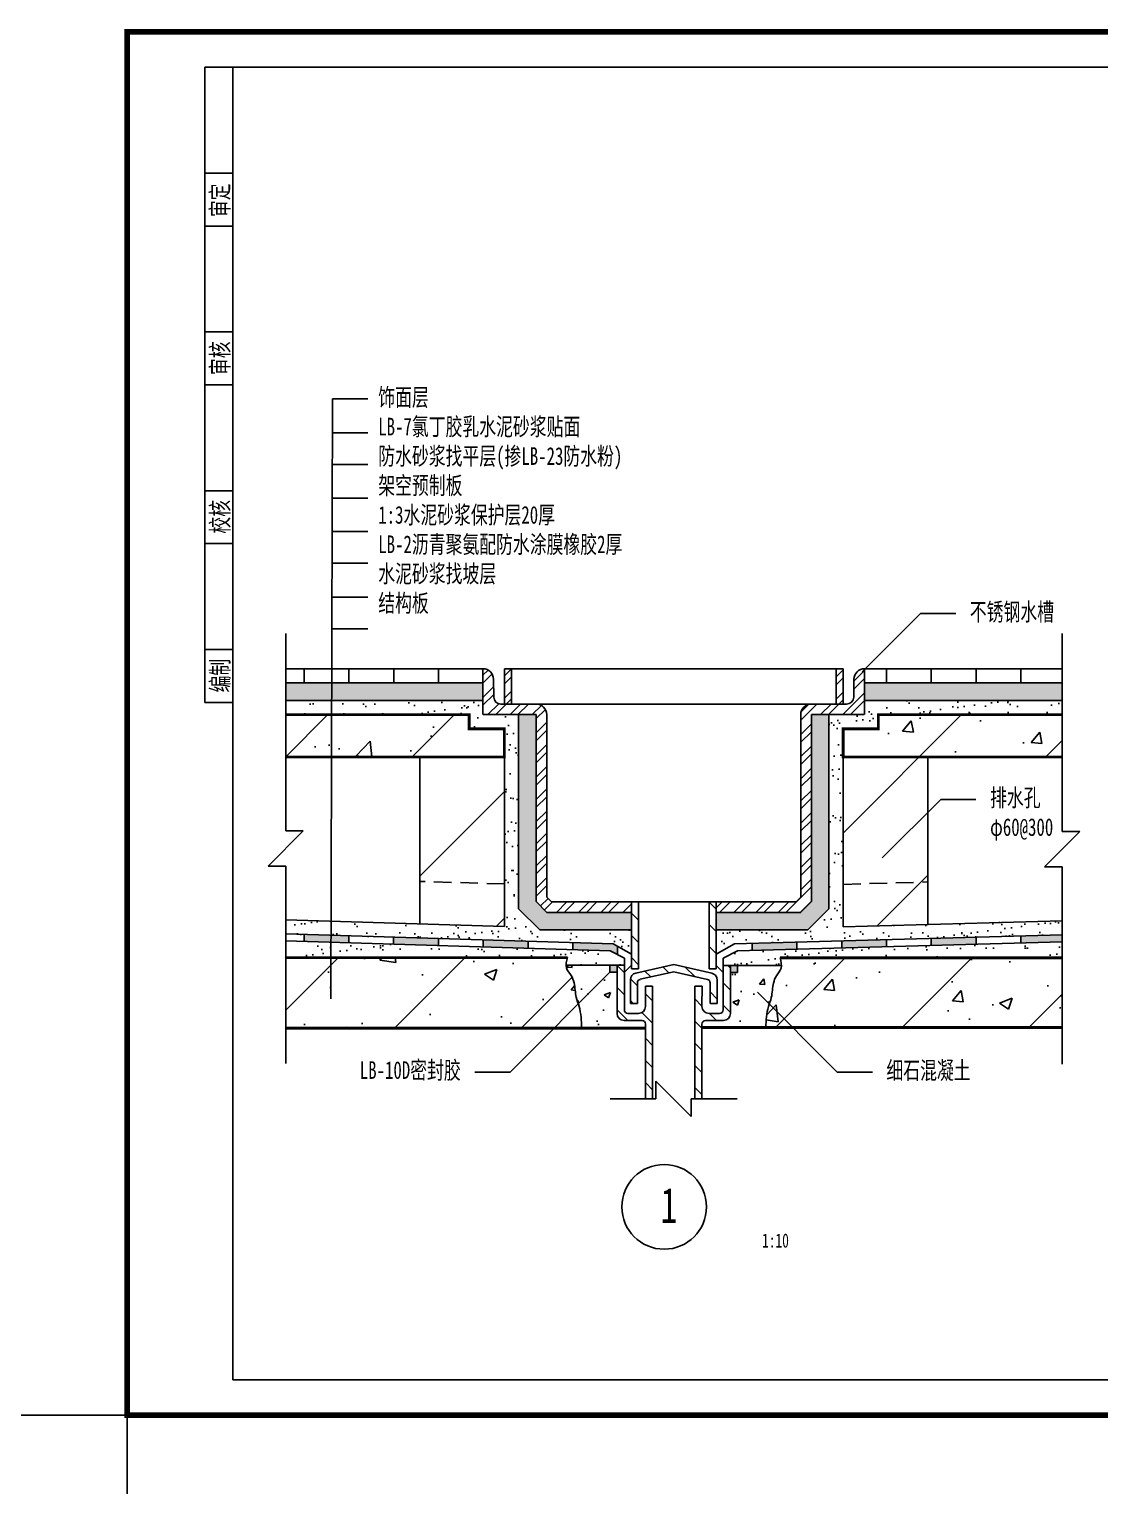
# Model space of a CAD drawing. Extents: x -1435 to -294, y -762 to 85.
# Drawn here: x -578.7 to -427, y -555.9 to -349.5 of the extents above; entities that cross this region are included whole.
import ezdxf

# ---------------------------------------------------------------- set-up
doc = ezdxf.new("R2010")
doc.units = 0
doc.linetypes.add('DASHED', pattern=[0.75, 0.5, -0.25])
doc.layers.get('0').update_dxf_attribs({"linetype": 'CONTINUOUS'})
doc.styles.get("Standard").update_dxf_attribs({"font": 'SimSun.ttf', "width": 0.7, "height": 2.5})

# ---------------------------------------------------------------- blocks, each defined once
blk = doc.blocks.new('X1')
blk.add_circle((-0.07, -0.01), 6)
at = {"insert": (-0.57, 2.69), "char_height": 5, "width": 2.34, "attachment_point": 1}
blk.add_mtext('1', dxfattribs=at)

msp = doc.modelspace()

# ---------------------------------------------------------------- hatches: boundary and pattern name
h = msp.add_hatch()
h.set_pattern_fill('ANSI31', color=256, scale=2, angle=45, style=0)
h.paths.add_polyline_path([(-460.21, -440.08), (-460.31, -440.17), (-460.31, -442.08), (-432.3, -442.08), (-432.3, -440.08)])
h.paths.add_polyline_path([(-514.4, -442.08), (-514.4, -440.08), (-535.82, -440.08), (-535.83, -442.08)])
h.paths.add_polyline_path([(-535.83, -442.08), (-535.82, -440.08), (-542.35, -440.08), (-542.35, -442.08)])
h = msp.add_hatch()
h.set_pattern_fill('STEEL', color=256, scale=0.7, style=0)
h.set_pattern_definition([(45, (0, 0), (-1.571545, 1.571545), []), (45, (0, 1.1113), (-1.571545, 1.571545), [])])
h.paths.add_polyline_path([(-506.85, -445.08), (-511.85, -445.08, -0.408756), (-512.85, -444.1), (-512.9, -441.58, 0.414214), (-514.4, -440.08), (-514.4, -446.58), (-506.85, -446.58), (-506.85, -473.05), (-505.32, -474.59), (-493.35, -474.59), (-493.35, -473.09), (-504.7, -473.09), (-505.35, -472.43), (-505.35, -446.58, 0.414214)])
h.paths.add_polyline_path([(-467.85, -446.58), (-460.31, -446.58), (-460.31, -440.08, 0.414214), (-461.81, -441.58), (-461.85, -444.1, -0.408756), (-462.85, -445.08), (-467.85, -445.08, 0.414214), (-469.35, -446.58), (-469.35, -472.43), (-470.01, -473.09), (-481.35, -473.09), (-481.35, -474.59), (-469.39, -474.59), (-467.85, -473.05)])
h.paths.add_polyline_path([(-463.35, -440.08), (-464.35, -440.08), (-464.35, -445.08), (-463.35, -445.08)], flags=16)
h.paths.add_polyline_path([(-510.35, -440.08), (-511.35, -440.08), (-511.35, -445.08), (-510.35, -445.08)], flags=17)
h = msp.add_hatch()
h.set_pattern_fill('AR-SAND', color=256, scale=0.05, style=0)
h.paths.add_polyline_path([(-514.4, -442.08), (-535.73, -442.08), (-535.73, -444.58), (-514.4, -444.58)])
h.paths.add_polyline_path([(-535.73, -442.08), (-542.35, -442.08), (-542.35, -444.58), (-535.73, -444.58)])
h.paths.add_polyline_path([(-432.3, -442.08), (-460.31, -442.08), (-460.31, -444.58), (-432.3, -444.58)])
h.paths.add_polyline_path([(-493.35, -474.59), (-505.32, -474.59), (-506.85, -473.05), (-506.85, -446.58), (-509.35, -446.58), (-509.35, -474.09), (-506.35, -477.09), (-493.35, -477.09)])
h.paths.add_polyline_path([(-465.35, -474.09), (-465.35, -446.58), (-467.85, -446.58), (-467.85, -473.05), (-469.39, -474.59), (-481.35, -474.59), (-481.35, -477.09), (-468.35, -477.09)])
h = msp.add_hatch()
h.set_pattern_fill('AR-SAND', color=256, scale=0.07, style=0)
h.paths.add_polyline_path([(-432.3, -444.58), (-460.31, -444.58), (-460.31, -446.58), (-465.35, -446.58), (-465.35, -474.09), (-468.35, -477.09), (-481.35, -477.09), (-481.35, -480.52), (-478.76, -479.06), (-432.3, -477.77), (-432.3, -475.77), (-463.35, -476.63), (-463.35, -448.58), (-458.35, -448.58), (-458.35, -446.58), (-432.3, -446.58)])
h.paths.add_polyline_path([(-514.4, -444.58), (-535.73, -444.58), (-535.73, -446.58), (-516.35, -446.58), (-516.35, -448.58), (-511.35, -448.58), (-511.35, -476.58), (-535.73, -475.85), (-535.73, -477.85), (-495.92, -479.04), (-493.35, -480.5), (-493.35, -477.09), (-506.35, -477.09), (-509.35, -474.09), (-509.35, -446.58), (-514.4, -446.58)])
h.paths.add_polyline_path([(-535.73, -444.58), (-542.35, -444.58), (-542.35, -446.58), (-535.73, -446.58)])
h.paths.add_polyline_path([(-535.73, -475.85), (-542.35, -475.65), (-542.35, -477.65), (-535.73, -477.85)])
h = msp.add_hatch()
h.set_pattern_fill('ANSI31', color=256, scale=4, style=0)
edge = h.paths.add_edge_path()
edge.add_line((-504.3, -491), (-500.88, -487.57))
edge.add_spline(control_points=[(-500.88, -487.57), (-500.98, -487.26), (-501.33, -486.3), (-501.32, -484.87), (-501.84, -483.47), (-502.82, -482.46), (-502.54, -481.51), (-502.39, -481)], knot_values=[0, 0, 0, 0, 0.986089, 3.064607, 4.163955, 5.449378, 6.920406, 6.920406, 6.920406, 6.920406], degree=3, periodic=0)
edge.add_line((-502.39, -481), (-542.35, -481))
edge.add_line((-542.35, -481), (-542.35, -491))
edge.add_line((-542.35, -491), (-504.3, -491))
edge = h.paths.add_edge_path()
edge.add_spline(control_points=[(-472.29, -481.03), (-472.15, -481.54), (-471.87, -482.49), (-472.85, -483.5), (-473.37, -484.9), (-473.37, -486.32), (-473.71, -487.28), (-473.82, -487.58)], knot_values=[0, 0, 0, 0, 1.471028, 2.756451, 3.855799, 5.934317, 6.902897, 6.902897, 6.902897, 6.902897], degree=3, periodic=0)
edge.add_line((-473.82, -487.58), (-470.49, -490.91))
edge.add_line((-470.49, -490.91), (-432.3, -490.91))
edge.add_line((-432.3, -490.91), (-432.3, -481.03))
edge.add_line((-432.3, -481.03), (-472.29, -481.03))
edge = h.paths.add_edge_path()
edge.add_line((-470.49, -490.91), (-473.82, -487.58))
edge.add_spline(control_points=[(-473.82, -487.58), (-473.86, -487.7), (-474.21, -488.77), (-474.27, -489.9), (-474.31, -490.91)], knot_values=[6.902897, 6.902897, 6.902897, 6.902897, 7.27079, 10.275408, 10.275408, 10.275408, 10.275408], degree=3, periodic=0)
edge.add_line((-474.31, -490.91), (-470.49, -490.91))
edge = h.paths.add_edge_path()
edge.add_spline(control_points=[(-500.39, -491), (-500.44, -489.95), (-500.48, -488.78), (-500.84, -487.68), (-500.88, -487.57)], knot_values=[6.920406, 6.920406, 6.920406, 6.920406, 10.034169, 10.384553, 10.384553, 10.384553, 10.384553], degree=3, periodic=0)
edge.add_line((-500.88, -487.57), (-504.3, -491))
edge.add_line((-504.3, -491), (-500.39, -491))
h.paths.add_polyline_path([(-535.84, -446.58), (-535.85, -452.58), (-511.35, -452.58), (-511.35, -448.58), (-516.35, -448.58), (-516.35, -446.58)])
h.paths.add_polyline_path([(-511.35, -452.58), (-523.35, -452.58), (-523.35, -476.22), (-511.35, -476.58)])
h.paths.add_polyline_path([(-535.84, -446.58), (-542.35, -446.58), (-542.35, -452.58), (-535.85, -452.58)])
h.paths.add_polyline_path([(-432.3, -452.58), (-432.3, -446.58), (-458.35, -446.58), (-458.35, -448.58), (-463.35, -448.58), (-463.35, -452.58)])
h.paths.add_polyline_path([(-451.35, -452.58), (-463.35, -452.58), (-463.35, -476.63), (-451.35, -476.3)])
h = msp.add_hatch()
h.set_pattern_fill('AR-CONC', color=256, scale=0.1, style=0)
edge = h.paths.add_edge_path()
edge.add_spline(control_points=[(-500.88, -487.57), (-500.98, -487.26), (-501.33, -486.3), (-501.32, -484.87), (-501.84, -483.47), (-502.55, -482.74), (-502.61, -482.22), (-502.61, -482.09)], knot_values=[1.076226, 1.076226, 1.076226, 1.076226, 2.062316, 4.140834, 5.240182, 6.525605, 6.920406, 6.920406, 6.920406, 6.920406], degree=3, periodic=0)
edge.add_spline(control_points=[(-502.61, -482.09), (-502.61, -481.74), (-502.5, -481.37), (-502.39, -481)], knot_values=[0, 0, 0, 0, 1.076226, 1.076226, 1.076226, 1.076226], degree=3, periodic=0)
edge.add_line((-502.39, -481), (-542.35, -481))
edge.add_line((-542.35, -481), (-542.35, -491))
edge.add_line((-542.35, -491), (-504.3, -491))
edge.add_line((-504.3, -491), (-500.88, -487.57))
edge = h.paths.add_edge_path()
edge.add_spline(control_points=[(-500.39, -491), (-500.44, -489.95), (-500.48, -488.78), (-500.84, -487.68), (-500.88, -487.57)], knot_values=[6.920406, 6.920406, 6.920406, 6.920406, 10.034169, 10.384553, 10.384553, 10.384553, 10.384553], degree=3, periodic=0)
edge.add_line((-500.88, -487.57), (-504.3, -491))
edge.add_line((-504.3, -491), (-500.39, -491))
edge = h.paths.add_edge_path()
edge.add_line((-432.3, -481.03), (-472.29, -481.03))
edge.add_spline(control_points=[(-472.29, -481.03), (-472.19, -481.4), (-472.08, -481.78), (-472.08, -482.12)], knot_values=[0, 0, 0, 0, 1.076226, 1.076226, 1.076226, 1.076226], degree=3, periodic=0)
edge.add_spline(control_points=[(-472.08, -482.12), (-472.08, -482.25), (-472.14, -482.78), (-472.85, -483.5), (-473.37, -484.9), (-473.37, -486.32), (-473.71, -487.28), (-473.82, -487.58)], knot_values=[1.076226, 1.076226, 1.076226, 1.076226, 1.471028, 2.756451, 3.855799, 5.934317, 6.902897, 6.902897, 6.902897, 6.902897], degree=3, periodic=0)
edge.add_line((-473.82, -487.58), (-470.49, -490.91))
edge.add_line((-470.49, -490.91), (-432.3, -490.91))
edge.add_line((-432.3, -490.91), (-432.3, -481.03))
edge = h.paths.add_edge_path()
edge.add_spline(control_points=[(-473.82, -487.58), (-473.86, -487.7), (-474.21, -488.77), (-474.27, -489.9), (-474.31, -490.91)], knot_values=[6.902897, 6.902897, 6.902897, 6.902897, 7.27079, 10.275408, 10.275408, 10.275408, 10.275408], degree=3, periodic=0)
edge.add_line((-474.31, -490.91), (-470.49, -490.91))
edge.add_line((-470.49, -490.91), (-473.82, -487.58))
h.paths.add_polyline_path([(-432.3, -446.58), (-458.35, -446.58), (-458.35, -448.58), (-463.35, -448.58), (-463.35, -452.58), (-432.3, -452.58)])
h.paths.add_polyline_path([(-511.35, -448.58), (-516.35, -448.58), (-516.35, -446.58), (-535.73, -446.58), (-535.73, -452.58), (-511.35, -452.58)])
h.paths.add_polyline_path([(-535.73, -446.58), (-542.35, -446.58), (-542.35, -452.58), (-535.73, -452.58)])
h = msp.add_hatch()
h.set_pattern_fill('ANSI31', color=256, scale=0.7, angle=90, style=0)
h.paths.add_polyline_path([(-487.34, -481.99), (-492.72, -483.19, 0.351522), (-493.5, -484.17), (-493.5, -487.51), (-492.5, -487.51), (-492.5, -484.57, -0.351522), (-492.11, -484.08), (-487.35, -483.02), (-482.58, -484.09, -0.351522), (-482.19, -484.58), (-482.2, -487.52), (-481.2, -487.52), (-481.19, -484.18, 0.351522), (-481.97, -483.2)])
h.paths.add_polyline_path([(-490.35, -485.03), (-491.35, -485.03), (-491.35, -487.91, -0.414214), (-492.35, -488.91), (-493.85, -488.91, -0.414214), (-494.35, -488.41), (-494.35, -482.09), (-495.39, -482.09), (-495.39, -488.91, 0.414214), (-494.39, -489.91), (-491.85, -489.91, -0.414214), (-491.35, -490.41), (-491.35, -501), (-490.35, -501)])
h.paths.add_polyline_path([(-479.31, -488.92), (-479.3, -482.11), (-480.33, -482.1), (-480.35, -488.42, -0.414214), (-480.85, -488.92), (-482.35, -488.92, -0.414214), (-483.35, -487.91), (-483.34, -485.04), (-484.34, -485.04), (-484.38, -501.01), (-483.38, -501.01), (-483.35, -490.41, -0.414214), (-482.85, -489.92), (-480.31, -489.92, 0.414214)])
h.paths.add_polyline_path([(-481.35, -477.09), (-482.35, -477.09), (-482.35, -482.59), (-481.35, -482.59)])
h.paths.add_polyline_path([(-492.35, -477.09), (-493.35, -477.09), (-493.35, -482.59), (-492.35, -482.59)])
h.paths.add_polyline_path([(-492.35, -474.59), (-493.35, -474.59), (-493.35, -477.09), (-492.35, -477.09)])
h.paths.add_polyline_path([(-492.35, -473.09), (-493.35, -473.09), (-493.35, -474.59), (-492.35, -474.59)])
h.paths.add_polyline_path([(-481.35, -473.09), (-482.35, -473.09), (-482.35, -474.59), (-481.35, -474.59)])
h.paths.add_polyline_path([(-481.35, -474.59), (-482.35, -474.59), (-482.35, -477.09), (-481.35, -477.09)])
h = msp.add_hatch()
h.set_pattern_fill('AR-SAND', color=256, scale=0.07, style=0)
edge = h.paths.add_edge_path()
edge.add_line((-535.92, -478.84), (-535.92, -481))
edge.add_line((-535.92, -481), (-502.39, -481))
edge.add_spline(control_points=[(-502.39, -481), (-502.5, -481.37), (-502.61, -481.74), (-502.61, -482.09)], knot_values=[0, 0, 0, 0, 1.076226, 1.076226, 1.076226, 1.076226], degree=3, periodic=0)
edge.add_line((-502.61, -482.09), (-495.39, -482.09))
edge.add_line((-495.39, -482.09), (-494.35, -482.09))
edge.add_line((-494.35, -482.09), (-494.35, -481.09))
edge.add_line((-494.35, -481.09), (-496.35, -480.03))
edge.add_line((-496.35, -480.03), (-535.92, -478.84))
h.paths.add_polyline_path([(-542.35, -478.65), (-542.35, -481), (-535.92, -481), (-535.92, -478.84)])
edge = h.paths.add_edge_path()
edge.add_spline(control_points=[(-472.08, -482.12), (-472.08, -481.78), (-472.19, -481.4), (-472.29, -481.03)], knot_values=[0, 0, 0, 0, 1.076226, 1.076226, 1.076226, 1.076226], degree=3, periodic=0)
edge.add_line((-472.29, -481.03), (-432.3, -481.03))
edge.add_line((-432.3, -481.03), (-432.3, -478.77))
edge.add_line((-432.3, -478.77), (-478.33, -480.05))
edge.add_line((-478.33, -480.05), (-480.33, -481.1))
edge.add_line((-480.33, -481.1), (-480.33, -482.1))
edge.add_line((-480.33, -482.1), (-479.3, -482.11))
edge.add_line((-479.3, -482.11), (-472.08, -482.12))
h = msp.add_hatch(color=256)
h.paths.add_polyline_path([(-501.65, -478.87), (-501.65, -479.87), (-496.35, -480.03), (-495.3, -480.59), (-495.3, -479.39), (-495.92, -479.04)])
h.paths.add_polyline_path([(-508, -479.68), (-508, -478.68), (-514.35, -478.49), (-514.35, -479.49)])
h.paths.add_polyline_path([(-520.7, -479.3), (-520.7, -478.3), (-527.05, -478.11), (-527.05, -479.11)])
h.paths.add_polyline_path([(-535.92, -478.84), (-535.91, -477.84), (-539.75, -477.73), (-539.75, -478.73)])
h.paths.add_polyline_path([(-533.4, -478.92), (-533.4, -477.92), (-535.91, -477.84), (-535.92, -478.84)])
h.paths.add_polyline_path([(-476.25, -478.99), (-476.25, -479.99), (-469.9, -479.81), (-469.9, -478.81)])
h.paths.add_polyline_path([(-463.55, -478.64), (-463.55, -479.64), (-457.2, -479.46), (-457.2, -478.46)])
h.paths.add_polyline_path([(-450.85, -478.28), (-450.85, -479.28), (-444.5, -479.11), (-444.5, -478.11)])
h.paths.add_polyline_path([(-438.15, -477.93), (-438.15, -478.93), (-432.3, -478.77), (-432.3, -477.77)])
h = msp.add_hatch()
h.set_pattern_fill('AR-CONC', color=256, scale=0.05, style=0)
h.set_pattern_definition([(50, (0, 0), (9.10923, -0.796954), [0.9525, -10.4775]), (355, (0, 0), (-1.76214, 9.55283), [0.762, -8.382]), (100.451, (0.759, -0.066), (7.34713, 8.75583), [0.8095, -8.9045]), (46.1842, (0, 2.54), (13.55395, -2.10212), [1.42875, -15.71625]), (96.6356, (1.13, 2.365), (11.8702, 12.37128), [1.21425, -13.35675]), (351.184, (0, 2.54), (11.87023, 12.37126), [1.143, -12.573]), (21, (1.27, 1.905), (7.580744, -5.113276), [0.9525, -10.4775]), (326, (1.27, 1.905), (3.0901, 9.2094), [0.762, -8.382]), (71.4514, (1.902, 1.479), (10.67082, 4.09614), [0.8095, -8.9045]), (37.5, (0, 0), (0.15443, 4.227752), [0, -8.2804, 0, -8.509, 0, -8.41375]), (7.5, (0, 0), (3.340983, 5.00903), [0, -4.8514, 0, -8.0899, 0, -3.20675]), (327.5, (-2.832, 0), (6.77953, -0.286437), [0, -3.175, 0, -9.906, 0, -13.1445]), (317.5, (-4.102, 0), (7.40646, 1.271325), [0, -4.1275, 0, -6.5786, 0, -9.3345])])
edge = h.paths.add_edge_path()
edge.add_line((-496.39, -483.09), (-496.39, -482.09))
edge.add_line((-496.39, -482.09), (-502.61, -482.09))
edge.add_spline(control_points=[(-502.61, -482.09), (-502.61, -482.22), (-502.55, -482.74), (-501.84, -483.47), (-501.32, -484.87), (-501.33, -486.3), (-500.98, -487.26), (-500.88, -487.57)], knot_values=[1.076226, 1.076226, 1.076226, 1.076226, 1.471028, 2.756451, 3.855799, 5.934317, 6.920406, 6.920406, 6.920406, 6.920406], degree=3, periodic=0)
edge.add_line((-500.88, -487.57), (-496.39, -483.09))
edge = h.paths.add_edge_path()
edge.add_line((-495.39, -488.91), (-495.39, -483.09))
edge.add_line((-495.39, -483.09), (-496.39, -483.09))
edge.add_line((-496.39, -483.09), (-500.88, -487.57))
edge.add_spline(control_points=[(-500.88, -487.57), (-500.84, -487.68), (-500.48, -488.78), (-500.44, -489.95), (-500.39, -491)], knot_values=[6.920406, 6.920406, 6.920406, 6.920406, 7.27079, 10.384553, 10.384553, 10.384553, 10.384553], degree=3, periodic=0)
edge.add_line((-500.39, -491), (-491.35, -491))
edge.add_line((-491.35, -491), (-491.35, -490.41))
edge.add_arc((-491.85, -490.41), 0.5, 0, 90)
edge.add_line((-491.85, -489.91), (-494.39, -489.91))
edge.add_arc((-494.39, -488.91), 1, 180, 270, ccw=False)
edge = h.paths.add_edge_path()
edge.add_spline(control_points=[(-473.82, -487.58), (-473.71, -487.28), (-473.37, -486.32), (-473.37, -484.9), (-472.85, -483.5), (-472.14, -482.78), (-472.08, -482.25), (-472.08, -482.12)], knot_values=[1.076226, 1.076226, 1.076226, 1.076226, 2.044807, 4.123325, 5.222673, 6.508096, 6.902897, 6.902897, 6.902897, 6.902897], degree=3, periodic=0)
edge.add_line((-472.08, -482.12), (-478.3, -482.11))
edge.add_line((-478.3, -482.11), (-478.3, -483.11))
edge.add_line((-478.3, -483.11), (-479.3, -483.11))
edge.add_line((-479.3, -483.11), (-479.31, -488.92))
edge.add_arc((-480.31, -488.92), 1, 269.8752, 359.8752, ccw=False)
edge.add_line((-480.31, -489.92), (-482.85, -489.92))
edge.add_arc((-482.85, -490.42), 0.5, 89.8752, 179.8752)
edge.add_line((-483.35, -490.41), (-483.35, -490.91))
edge.add_line((-483.35, -490.91), (-474.31, -490.91))
edge.add_spline(control_points=[(-474.31, -490.91), (-474.27, -489.9), (-474.21, -488.77), (-473.86, -487.7), (-473.82, -487.58)], knot_values=[6.902897, 6.902897, 6.902897, 6.902897, 9.907516, 10.275408, 10.275408, 10.275408, 10.275408], degree=3, periodic=0)
h = msp.add_hatch(color=256)
h.paths.add_polyline_path([(-495.39, -482.09), (-496.39, -482.09), (-496.39, -483.09), (-495.39, -483.09)])
h.paths.add_polyline_path([(-478.3, -482.11), (-479.3, -482.11), (-479.3, -483.11), (-478.3, -483.11)])

# ---------------------------------------------------------------- linework, layer by layer
for p, q in [((-299.82, -354.85), (-553.82, -354.85)), ((-553.82, -354.85), (-553.82, -444.85)), ((-549.82, -354.85), (-549.82, -540.85)), ((-549.82, -369.85), (-553.82, -369.85)), ((-549.82, -377.35), (-553.82, -377.35)), ((-549.82, -392.35), (-553.82, -392.35)), ((-549.82, -399.85), (-553.82, -399.85)), ((-535.93, -486.86), (-535.73, -401.85)), ((-535.73, -401.85), (-530.73, -401.85)), ((-535.73, -406.65), (-530.73, -406.65)), ((-535.73, -411.13), (-530.73, -411.13)), ((-549.82, -414.85), (-553.82, -414.85)), ((-535.73, -415.93), (-530.73, -415.93)), ((-535.73, -420.64), (-530.73, -420.64)), ((-549.82, -422.35), (-553.82, -422.35)), ((-535.73, -425.12), (-530.73, -425.12)), ((-535.73, -429.92), (-530.73, -429.92)), ((-460.66, -440.52), (-452.39, -432.26)), ((-452.39, -432.26), (-447.39, -432.26)), ((-542.35, -435.08), (-542.35, -463.04)), ((-535.73, -434.43), (-530.73, -434.43)), ((-432.3, -463.15), (-432.3, -435.08)), ((-549.82, -437.35), (-553.82, -437.35)), ((-542.35, -440.08), (-514.4, -440.08)), ((-514.4, -446.58), (-514.4, -440.08)), ((-512.9, -441.58), (-512.85, -444.1)), ((-511.35, -440.08), (-487.35, -440.08)), ((-511.35, -440.08), (-511.35, -445.08)), ((-510.35, -445.08), (-510.35, -440.08)), ((-463.35, -440.08), (-487.35, -440.08)), ((-464.35, -445.08), (-464.35, -440.08)), ((-463.35, -440.08), (-463.35, -445.08)), ((-461.81, -441.58), (-461.85, -444.1)), ((-460.31, -446.58), (-460.31, -440.08)), ((-432.3, -440.08), (-460.31, -440.08)), ((-542.35, -442.08), (-514.4, -442.08)), ((-432.3, -442.08), (-460.31, -442.08)), ((-549.82, -444.85), (-553.82, -444.85)), ((-542.35, -444.58), (-514.4, -444.58)), ((-511.85, -445.08), (-487.35, -445.08)), ((-462.85, -445.08), (-487.35, -445.08)), ((-432.3, -444.58), (-460.31, -444.58)), ((-542.35, -446.58), (-516.35, -446.58)), ((-516.35, -448.58), (-516.35, -446.58)), ((-514.35, -446.58), (-506.85, -446.58)), ((-509.35, -446.58), (-509.35, -474.09)), ((-506.85, -446.58), (-506.85, -473.05)), ((-505.35, -446.58), (-505.35, -472.43)), ((-469.35, -446.58), (-469.35, -472.43)), ((-460.35, -446.58), (-467.85, -446.58)), ((-467.85, -446.58), (-467.85, -473.05)), ((-465.35, -446.58), (-465.35, -474.09)), ((-432.3, -446.58), (-458.35, -446.58)), ((-458.35, -448.58), (-458.35, -446.58)), ((-516.35, -448.58), (-511.35, -448.58)), ((-511.35, -448.58), (-511.35, -476.58)), ((-458.35, -448.58), (-463.35, -448.58)), ((-463.35, -448.58), (-463.35, -476.63)), ((-542.35, -452.58), (-511.35, -452.58)), ((-523.35, -452.58), (-523.35, -476.22)), ((-432.3, -452.58), (-463.35, -452.58)), ((-451.35, -452.58), (-451.35, -476.3)), ((-457.79, -466.86), (-449.52, -458.59)), ((-449.52, -458.59), (-444.52, -458.59)), ((-544.85, -468.04), (-539.85, -463.04)), ((-542.35, -463.04), (-539.85, -463.04)), ((-434.8, -468.15), (-429.8, -463.15)), ((-432.3, -463.15), (-429.8, -463.15)), ((-542.35, -468.04), (-544.85, -468.04)), ((-542.35, -468.04), (-542.35, -496)), ((-432.3, -468.15), (-434.8, -468.15)), ((-432.3, -468.15), (-432.3, -496.12)), ((-505.35, -472.43), (-504.7, -473.09)), ((-469.35, -472.43), (-470.01, -473.09)), ((-509.35, -474.09), (-506.35, -477.09)), ((-506.85, -473.05), (-505.32, -474.59)), ((-505.32, -474.59), (-493.35, -474.59)), ((-504.7, -473.09), (-470.01, -473.09)), ((-493.35, -473.09), (-493.35, -482.59)), ((-492.35, -473.09), (-492.35, -482.59)), ((-482.35, -473.09), (-482.35, -482.59)), ((-481.35, -473.09), (-481.35, -482.59)), ((-481.35, -474.59), (-469.35, -474.59)), ((-467.85, -473.05), (-469.39, -474.59)), ((-469.39, -474.59), (-469.35, -474.59)), ((-465.35, -474.09), (-468.35, -477.09)), ((-511.35, -476.58), (-542.35, -475.65)), ((-463.32, -476.63), (-432.3, -475.77)), ((-495.92, -479.04), (-542.35, -477.65)), ((-496.35, -480.03), (-542.35, -478.65)), ((-539.75, -478.73), (-539.75, -477.73)), ((-533.4, -478.92), (-533.4, -477.92)), ((-527.05, -479.11), (-527.05, -478.11)), ((-520.7, -479.3), (-520.7, -478.3)), ((-514.35, -479.49), (-514.35, -478.49)), ((-508, -479.68), (-508, -478.68)), ((-506.35, -477.09), (-493.35, -477.09)), ((-481.35, -477.09), (-468.35, -477.09)), ((-478.76, -479.06), (-432.3, -477.77)), ((-478.33, -480.05), (-432.3, -478.77)), ((-469.9, -479.81), (-469.9, -478.81)), ((-463.55, -479.64), (-463.55, -478.64)), ((-457.2, -479.46), (-457.2, -478.46)), ((-450.85, -479.28), (-450.85, -478.28)), ((-444.5, -479.11), (-444.5, -478.11)), ((-438.15, -478.93), (-438.15, -477.93)), ((-501.65, -479.87), (-501.65, -478.87)), ((-496.35, -480.03), (-494.35, -481.09)), ((-495.92, -479.04), (-493.35, -480.5)), ((-495.3, -480.59), (-495.3, -479.39)), ((-478.76, -479.06), (-481.33, -480.51)), ((-478.33, -480.05), (-480.33, -481.1)), ((-476.25, -479.99), (-476.25, -478.99)), ((-502.39, -481), (-542.35, -481)), ((-495.39, -482.09), (-502.61, -482.09)), ((-496.39, -482.09), (-496.39, -483.09)), ((-494.39, -482.09), (-495.39, -482.09)), ((-495.39, -482.09), (-495.39, -488.91)), ((-494.35, -481.09), (-494.35, -488.41)), ((-494.35, -483.09), (-493.35, -482.09)), ((-493.35, -482.59), (-492.35, -482.59)), ((-487.35, -482), (-492.72, -483.19)), ((-487.33, -482), (-481.97, -483.2)), ((-482.35, -482.59), (-481.35, -482.59)), ((-480.34, -483.1), (-481.33, -482.1)), ((-480.33, -481.1), (-480.35, -488.42)), ((-480.3, -482.1), (-479.3, -482.11)), ((-479.3, -482.11), (-479.31, -488.92)), ((-479.3, -482.11), (-472.08, -482.12)), ((-478.3, -482.11), (-478.3, -483.11)), ((-472.29, -481.03), (-432.3, -481.03)), ((-496.39, -483.09), (-510.54, -497.23)), ((-496.39, -483.09), (-495.39, -483.09)), ((-493.5, -484.17), (-493.5, -487.51)), ((-492.5, -484.57), (-492.5, -487.51)), ((-487.35, -483.02), (-492.11, -484.08)), ((-491.35, -487.91), (-491.35, -485.03)), ((-491.35, -485.03), (-490.35, -485.03)), ((-490.35, -501), (-490.35, -485.03)), ((-487.34, -483.02), (-482.58, -484.09)), ((-484.38, -501), (-484.34, -485.04)), ((-483.34, -485.04), (-484.34, -485.04)), ((-482.19, -484.58), (-482.2, -487.52)), ((-481.19, -484.18), (-481.2, -487.52)), ((-478.3, -483.11), (-479.3, -483.11)), ((-483.35, -487.91), (-483.34, -485.04)), ((-475.5, -485.9), (-464.17, -497.23)), ((-492.35, -488.91), (-493.85, -488.91)), ((-492.5, -487.51), (-493.5, -487.51)), ((-482.35, -488.92), (-480.85, -488.92)), ((-482.2, -487.52), (-481.2, -487.52)), ((-491.35, -491), (-542.35, -491)), ((-491.85, -489.91), (-494.39, -489.91)), ((-491.35, -501), (-491.35, -490.41)), ((-483.38, -501.01), (-483.35, -490.41)), ((-483.35, -490.91), (-432.3, -490.91)), ((-482.85, -489.92), (-480.31, -489.92)), ((-510.54, -497.23), (-515.54, -497.23)), ((-464.17, -497.23), (-459.17, -497.23)), ((-489.87, -501.01), (-489.87, -498.51)), ((-484.87, -503.51), (-489.87, -498.51)), ((-496.35, -501), (-489.87, -501.01)), ((-484.87, -501.01), (-484.87, -503.51)), ((-484.87, -501.01), (-478.38, -501.02)), ((-549.82, -540.85), (-299.82, -540.85))]:
    msp.add_line(p, q)
at = {"linetype": 'DASHED', "ltscale": 5}
for p, q in [((-511.35, -470.57), (-523.35, -470.21)), ((-463.35, -470.63), (-451.35, -470.29))]:
    msp.add_line(p, q, dxfattribs=at)
for points, const_width in [([(-564.82, -545.85), (-294.82, -545.85), (-294.82, -349.85), (-564.82, -349.85), (-564.82, -545.85)], 0.8), ([(-542.35, -446.58), (-516.35, -446.58), (-516.35, -448.58), (-511.35, -448.58), (-511.35, -452.58), (-542.35, -452.58)], 0.4), ([(-432.3, -446.58), (-458.35, -446.58), (-458.35, -448.58), (-463.35, -448.58), (-463.35, -452.58), (-432.3, -452.58)], 0.4), ([(-432.3, -481.03), (-472.29, -481.03)], 0.4), ([(-542.35, -491), (-491.35, -491)], 0.4), ([(-432.3, -490.91), (-483.35, -490.91)], 0.4)]:
    msp.add_lwpolyline(points, dxfattribs=dict(const_width=const_width))
at = {"const_width": 0.4}
msp.add_lwpolyline([(-542.35, -481), (-502.39, -481, -1.218434)], format="xyb", dxfattribs=at)
msp.add_lwpolyline([(-584.82, -565.85), (-564.82, -565.85), (-564.82, -545.85), (-584.82, -545.85)], close=True)
for centre, radius, start, end in [((-514.4, -441.58), 1.5, 0, 90), ((-460.31, -441.58), 1.5, 90, 180), ((-511.85, -444.08), 1, 181.0696, 270), ((-506.85, -446.58), 1.5, 0, 90), ((-467.85, -446.58), 1.5, 90, 180), ((-462.85, -444.08), 1, 270, 358.9304), ((-492.5, -484.17), 1, 102.5291, 180), ((-492, -484.57), 0.5, 102.5291, 180), ((-482.69, -484.58), 0.5, 359.8752, 77.3461), ((-482.19, -484.18), 1, 359.8752, 77.3461), ((-494.39, -488.91), 1, 180, 270), ((-493.85, -488.41), 0.5, 180, 270), ((-492.35, -487.91), 1, 270, 0), ((-482.35, -487.92), 1, 179.8752, 269.8752), ((-480.85, -488.42), 0.5, 269.8752, 359.8752), ((-480.31, -488.92), 1, 269.8752, 359.8752), ((-491.85, -490.41), 0.5, 0, 90), ((-482.85, -490.42), 0.5, 89.8752, 179.8752)]:
    msp.add_arc(centre, radius, start, end)
msp.add_spline([(-502.39, -481), (-502.56, -482.46), (-501.89, -483.55), (-501.48, -484.58), (-501.17, -486.63), (-500.77, -487.91), (-500.39, -491)], degree=3)
msp.add_open_spline([(-472.29, -481.03), (-472.15, -481.54), (-471.87, -482.49), (-472.85, -483.5), (-473.37, -484.9), (-473.36, -486.45), (-474.19, -488.44), (-474.27, -489.9), (-474.31, -490.91)], degree=3, knots=[0, 0, 0, 0, 1.471028, 2.756451, 3.855799, 5.934317, 7.27079, 10.275408, 10.275408, 10.275408, 10.275408])

# ---------------------------------------------------------------- block references
msp.add_blockref('X1', (-488.64, -516.31))

# ---------------------------------------------------------------- texts
at = {"char_height": 2.5, "width": 18.801, "attachment_point": 7, "rotation": 90}
for s, insert in [('审定', (-550.14, -376.09)), ('审核', (-550.14, -398.47)), ('校核', (-550.14, -420.93)), ('编制', (-550.14, -443.44))]:
    msp.add_mtext(s, dxfattribs=dict(at, insert=insert))
for s, insert, char_height, width, attachment_point in [('饰面层\\PLB-7氯丁胶乳水泥砂浆贴面\\P防水砂浆找平层(掺LB-23防水粉)\\P架空预制板\\P1:3水泥砂浆保护层20厚\\PLB-2沥青聚氨配防水涂膜橡胶2厚\\P水泥砂浆找坡层\\P结构板', (-529.23, -400.35), 2.5, 48, 1), ('不锈钢水槽', (-445.39, -430.76), 2.5, 50, 1), ('排水孔\\Pφ60@300', (-442.52, -457.09), 2.5, 50, 1), ('LB-10D密封胶', (-517.54, -498.48), 2.5, 50, 9), ('细石混凝土', (-457.21, -495.73), 2.5, 50.0329, 1), ('1:10', (-474.84, -520.09), 2, 12, 1)]:
    msp.add_mtext(s, dxfattribs=dict(insert=insert, char_height=char_height, width=width, attachment_point=attachment_point))

doc.saveas('drawing.dxf')
